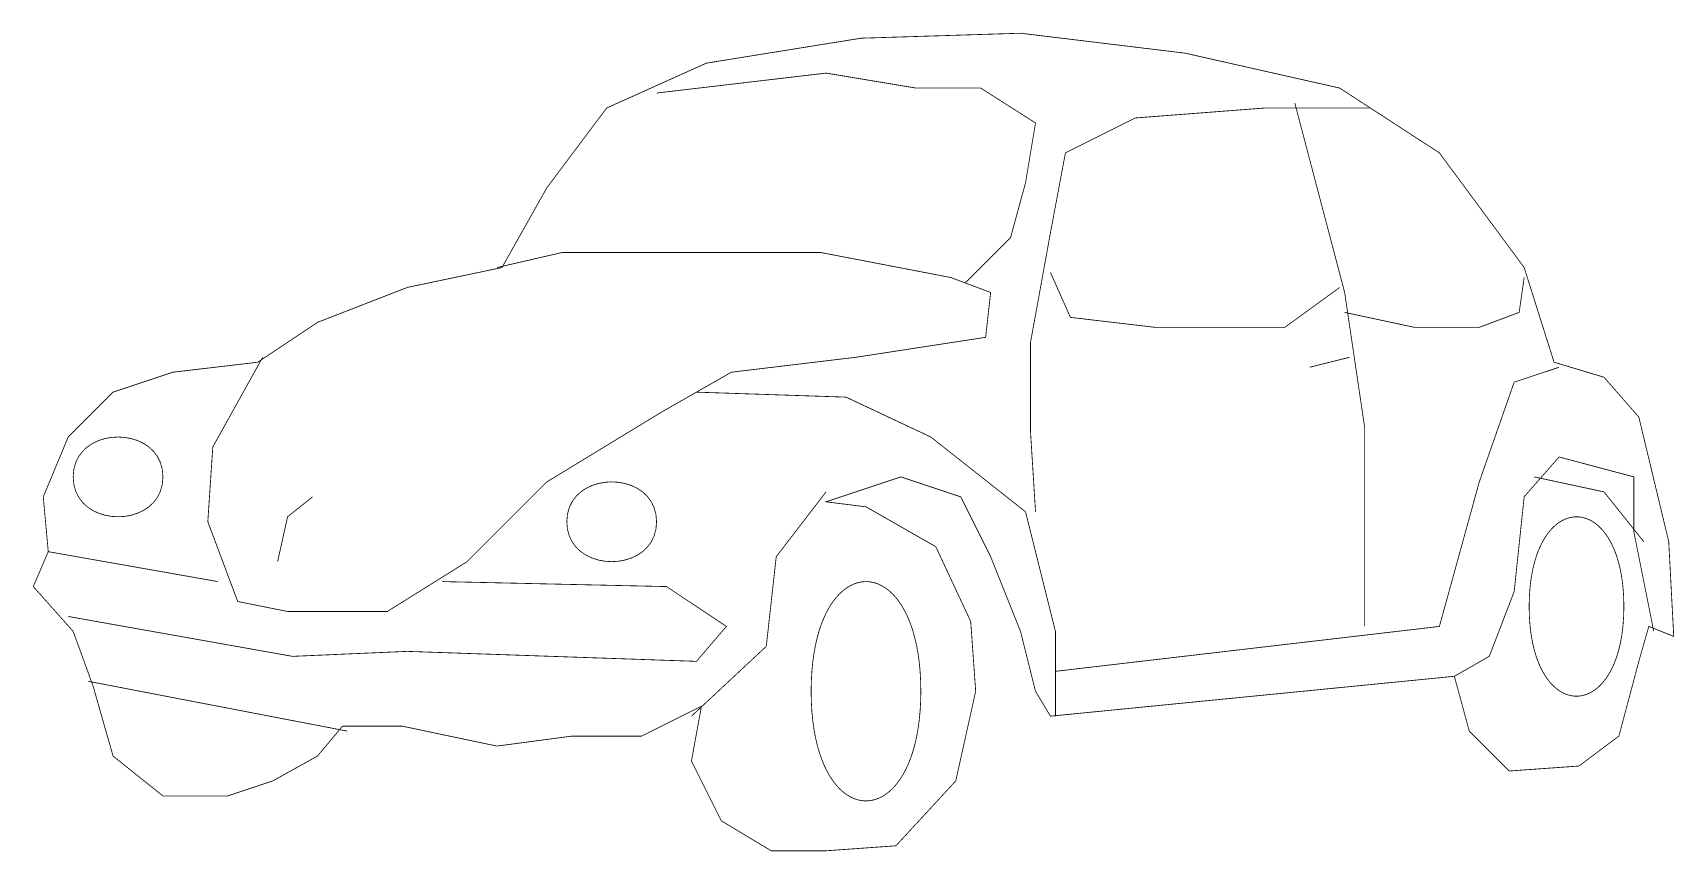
# Model space of a CAD drawing. Extents: x -3.21 to 2.9, y -1.12 to 1.93.
import ezdxf

# ---------------------------------------------------------------- set-up
doc = ezdxf.new("R2010")
doc.units = 0
doc.header["$LTSCALE"] = 0.000394
doc.layers.add('COUCHE1', color=7, linetype='CONTINUOUS')

msp = doc.modelspace()

# ---------------------------------------------------------------- linework, layer by layer
at = {"layer": 'COUCHE1', "color": 39, "linetype": 'CONTINUOUS', "const_width": 0.003}
for points in [[(0.575575, -0.612709), (2.079496, -0.464173), (2.135197, -0.668409), (2.283732, -0.816945), (2.543669, -0.798378), (2.692205, -0.686976), (2.766472, -0.408472), (2.803606, -0.278504), (2.896441, -0.315638), (2.877874, 0.037134), (2.766472, 0.501307), (2.636504, 0.649843), (2.450835, 0.705543), (2.339433, 1.058315), (2.023795, 1.485354), (1.652457, 1.726724), (1.076882, 1.856693), (0.464173, 1.930961), (-0.129969, 1.912394), (-0.705543, 1.819559), (-1.076882, 1.652457), (-1.299685, 1.355386), (-1.466787, 1.058315), (-1.819559, 0.984047), (-2.153764, 0.854079), (-2.376567, 0.705543), (-2.692205, 0.668409), (-2.915008, 0.594142), (-3.08211, 0.427039), (-3.174945, 0.204236), (-3.156378, 0), (-3.212079, -0.129969), (-3.063543, -0.297071), (-2.989276, -0.501307), (-2.915008, -0.761244), (-2.729339, -0.90978), (-2.487969, -0.90978), (-2.320866, -0.854079), (-2.153764, -0.761244), (-2.060929, -0.649843), (-1.838126, -0.649843), (-1.485354, -0.72411), (-1.20685, -0.686976), (-0.946913, -0.686976), (-0.72411, -0.575575), (-0.761244, -0.779811), (-0.649843, -1.002614), (-0.464173, -1.114016), (-0.259937, -1.114016), (0, -1.095449), (0.222803, -0.854079), (0.297071, -0.519874), (0.278504, -0.259937), (0.148535, 0.018567), (-0.111402, 0.167102), (-0.259937, 0.185669), (0.018567, 0.278504), (0.24137, 0.204236), (0.352772, -0.018567), (0.464173, -0.297071), (0.519874, -0.519874)], [(-2.729339, 0.278476), (-2.731788, 0.250256), (-2.738741, 0.225007), (-2.749698, 0.202729), (-2.764157, 0.183422), (-2.78162, 0.167086), (-2.801584, 0.153721), (-2.82355, 0.143327), (-2.847017, 0.135904), (-2.871484, 0.131451), (-2.896452, 0.129969), (-2.92142, 0.131457), (-2.945887, 0.135916), (-2.969353, 0.143345), (-2.991317, 0.153745), (-3.01128, 0.167115), (-3.028739, 0.183455), (-3.043196, 0.202766), (-3.054149, 0.225046), (-3.061098, 0.250297), (-3.063543, 0.278518), (-3.063543, 0.278518), (-3.061097, 0.306738), (-3.054146, 0.331988), (-3.043192, 0.354266), (-3.028734, 0.373575), (-3.011274, 0.389912), (-2.991311, 0.403279), (-2.969346, 0.413675), (-2.94588, 0.4211), (-2.921413, 0.425555), (-2.896445, 0.427039), (-2.871477, 0.425553), (-2.847009, 0.421096), (-2.823543, 0.413669), (-2.801577, 0.403271), (-2.781614, 0.389902), (-2.764152, 0.373564), (-2.749694, 0.354254), (-2.738738, 0.331975), (-2.731786, 0.306724), (-2.729339, 0.278504)], [(-0.891213, 0.111374), (-0.893662, 0.083154), (-0.900615, 0.057905), (-0.911572, 0.035627), (-0.926031, 0.01632), (-0.943494, -0.000016), (-0.963458, -0.013381), (-0.985424, -0.023775), (-1.008891, -0.031199), (-1.033359, -0.035652), (-1.058326, -0.037134), (-1.083294, -0.035645), (-1.107761, -0.031187), (-1.131227, -0.023757), (-1.153191, -0.013358), (-1.173154, 0.000013), (-1.190613, 0.016353), (-1.20507, 0.035663), (-1.216023, 0.057944), (-1.222972, 0.083195), (-1.225417, 0.111415), (-1.225417, 0.111415), (-1.222971, 0.139636), (-1.21602, 0.164885), (-1.205066, 0.187164), (-1.190608, 0.206472), (-1.173148, 0.22281), (-1.153185, 0.236176), (-1.13122, 0.246572), (-1.107754, 0.253998), (-1.083287, 0.258453), (-1.058319, 0.259937), (-1.033351, 0.258451), (-1.008883, 0.253994), (-0.985417, 0.246566), (-0.963451, 0.236168), (-0.943488, 0.2228), (-0.926026, 0.206461), (-0.911568, 0.187152), (-0.900612, 0.164872), (-0.89366, 0.139622), (-0.891213, 0.111402)], [(2.710772, -0.204298), (2.709898, -0.2414), (2.707399, -0.276318), (2.703372, -0.309054), (2.697917, -0.339607), (2.691131, -0.367977), (2.683115, -0.394165), (2.673965, -0.41817), (2.663781, -0.439991), (2.652661, -0.459631), (2.640704, -0.477087), (2.628008, -0.492361), (2.614673, -0.505452), (2.600796, -0.516361), (2.586475, -0.525087), (2.571811, -0.531631), (2.556901, -0.535991), (2.541843, -0.53817), (2.526737, -0.538166), (2.511681, -0.53598), (2.496773, -0.531611), (2.482112, -0.52506), (2.467797, -0.516326), (2.453926, -0.50541), (2.440598, -0.492312), (2.427911, -0.477031), (2.415964, -0.459568), (2.404855, -0.439923), (2.394684, -0.418096), (2.385548, -0.394086), (2.377546, -0.367895), (2.370777, -0.339521), (2.36534, -0.308965), (2.361332, -0.276227), (2.358852, -0.241307), (2.358, -0.204205), (2.358, -0.204205), (2.358872, -0.167104), (2.36137, -0.132184), (2.365395, -0.099448), (2.370848, -0.068894), (2.377632, -0.040523), (2.385648, -0.014334), (2.394796, 0.009673), (2.404979, 0.031496), (2.416098, 0.051137), (2.428054, 0.068596), (2.440749, 0.083872), (2.454084, 0.096966), (2.467961, 0.107877), (2.482281, 0.116605), (2.496945, 0.123151), (2.511855, 0.127515), (2.526912, 0.129696), (2.542018, 0.129695), (2.557075, 0.127511), (2.571983, 0.123145), (2.586644, 0.116596), (2.600959, 0.107865), (2.614831, 0.096952), (2.62816, 0.083856), (2.640847, 0.068577), (2.652795, 0.051117), (2.663905, 0.031474), (2.674077, 0.009648), (2.683214, -0.01436), (2.691217, -0.04055), (2.697988, -0.068923), (2.703427, -0.099478), (2.707436, -0.132215), (2.709917, -0.167134), (2.710772, -0.204236)], [(0.092835, -0.51995), (0.092125, -0.557924), (0.090094, -0.594045), (0.086809, -0.628313), (0.082336, -0.660729), (0.076741, -0.691292), (0.070089, -0.720002), (0.062447, -0.74686), (0.053882, -0.771865), (0.044457, -0.795017), (0.034241, -0.816317), (0.023299, -0.835764), (0.011697, -0.853358), (-0.000499, -0.8691), (-0.013223, -0.88299), (-0.026408, -0.895027), (-0.039989, -0.905211), (-0.053901, -0.913543), (-0.068075, -0.920023), (-0.082448, -0.92465), (-0.096951, -0.927424), (-0.111521, -0.928346), (-0.12609, -0.927416), (-0.140592, -0.924633), (-0.154961, -0.919998), (-0.169132, -0.913511), (-0.183039, -0.905171), (-0.196614, -0.89498), (-0.209792, -0.882935), (-0.222508, -0.869039), (-0.234695, -0.85329), (-0.246287, -0.835689), (-0.257217, -0.816236), (-0.267421, -0.79493), (-0.276832, -0.771773), (-0.285383, -0.746763), (-0.293009, -0.719901), (-0.299644, -0.691187), (-0.305222, -0.660621), (-0.309676, -0.628203), (-0.312941, -0.593933), (-0.31495, -0.55781), (-0.315638, -0.519836), (-0.315638, -0.519836), (-0.31493, -0.481862), (-0.312901, -0.445741), (-0.309618, -0.411472), (-0.305146, -0.379055), (-0.299552, -0.348491), (-0.292902, -0.319779), (-0.285261, -0.29292), (-0.276696, -0.267914), (-0.267273, -0.24476), (-0.257058, -0.223458), (-0.246117, -0.204009), (-0.234516, -0.186412), (-0.222321, -0.170668), (-0.209597, -0.156776), (-0.196412, -0.144737), (-0.182832, -0.13455), (-0.168921, -0.126216), (-0.154746, -0.119733), (-0.140374, -0.115104), (-0.125871, -0.112327), (-0.111301, -0.111402), (-0.096732, -0.112329), (-0.08223, -0.115109), (-0.06786, -0.119742), (-0.053689, -0.126226), (-0.039782, -0.134563), (-0.026207, -0.144753), (-0.013028, -0.156795), (-0.000311, -0.170689), (0.011876, -0.186435), (0.023469, -0.204034), (0.034401, -0.223485), (0.044605, -0.244789), (0.054017, -0.267945), (0.062569, -0.292953), (0.070197, -0.319813), (0.076833, -0.348526), (0.082412, -0.379091), (0.086868, -0.411508), (0.090134, -0.445778), (0.092145, -0.4819), (0.092835, -0.519874)]]:
    msp.add_lwpolyline(points, close=True, dxfattribs=at)
for points in [[(0.259937, 1.002614), (0.427039, 1.169717), (0.48274, 1.373953), (0.519874, 1.596756), (0.315638, 1.726724), (0.074268, 1.726724), (-0.259937, 1.782425), (-0.891213, 1.708157)], [(1.763858, 1.652457), (1.373953, 1.652457), (0.891213, 1.615323), (0.631276, 1.485354), (0.575575, 1.188283), (0.501307, 0.779811), (0.501307, 0.445606), (0.519874, 0.148535)], [(1.745291, -0.278504), (1.745291, 0.464173), (1.671024, 0.96548), (1.485354, 1.671024)], [(-2.358, 0.72411), (-2.543669, 0.389906), (-2.562236, 0.111402), (-2.450835, -0.185669), (-2.265165, -0.222803), (-1.893827, -0.222803), (-1.596756, -0.037134), (-1.299685, 0.259937), (-0.872646, 0.519874), (-0.612709, 0.668409), (-0.148535, 0.72411), (0.334205, 0.798378), (0.352772, 0.96548), (0.204236, 1.021181), (-0.278504, 1.114016), (-0.72411, 1.114016), (-1.243984, 1.114016), (-1.485354, 1.058315)], [(1.652457, 0.984047), (1.44822, 0.835512), (1.225417, 0.835512), (0.96548, 0.835512), (0.649843, 0.872646), (0.575575, 1.039748)], [(1.671024, 0.891213), (1.930961, 0.835512), (2.172331, 0.835512), (2.320866, 0.891213), (2.339433, 1.021181)], [(0.594142, -0.445606), (2.023795, -0.278504), (2.172331, 0.259937), (2.302299, 0.631276), (2.469402, 0.686976)], [(1.689591, 0.72411), (1.541055, 0.686976)], [(0.594142, -0.612709), (0.594142, -0.297071), (0.48274, 0.148535), (0.129969, 0.427039), (-0.185669, 0.575575), (-0.742677, 0.594142)], [(2.079496, -0.464173), (2.209465, -0.389906), (2.302299, -0.148535), (2.339433, 0.204236), (2.469402, 0.352772), (2.747906, 0.278504), (2.747906, 0.074268), (2.822173, -0.297071)], [(2.376567, 0.278504), (2.636504, 0.222803), (2.785039, 0.037134)], [(-2.172331, 0.204236), (-2.265165, 0.129969), (-2.302299, -0.037134)], [(-0.761244, -0.612709), (-0.48274, -0.352772), (-0.445606, -0.018567), (-0.259937, 0.222803)], [(-3.156378, 0), (-2.525102, -0.111402)], [(-3.08211, -0.24137), (-2.246598, -0.389906), (-1.819559, -0.371339), (-0.742677, -0.408472), (-0.631276, -0.278504), (-0.854079, -0.129969), (-1.689591, -0.111402)], [(-2.042362, -0.668409), (-3.007843, -0.48274)]]:
    msp.add_lwpolyline(points, dxfattribs=at)

doc.saveas('drawing.dxf')
